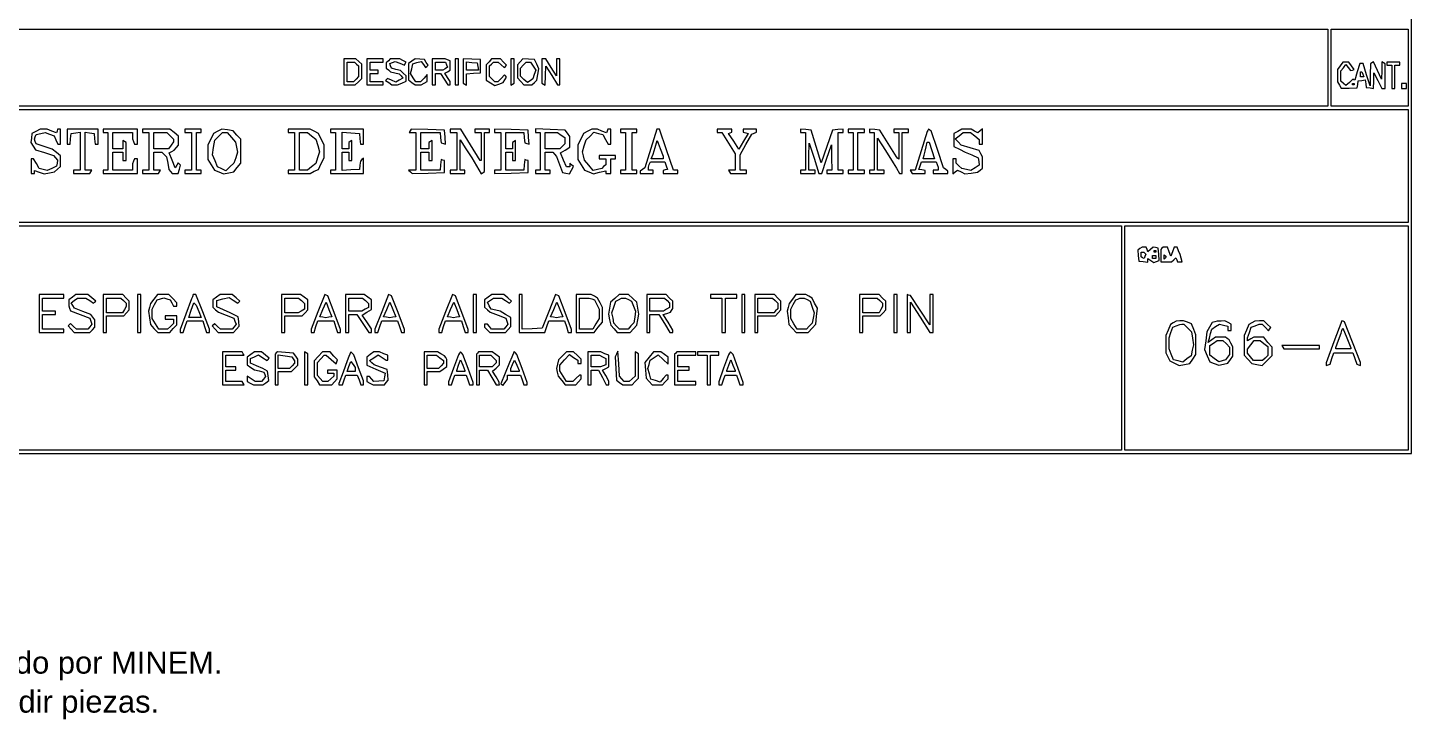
# Paper-space layout 'AN-11-DGE-066-A' of a CAD drawing. Header units: metres, sheet in millimetres. Extents: x 12 to 192, y 4 to 291.
# Drawn here: x 85.8 to 192.3, y 4.5 to 57.7 of the extents above; entities that cross this region are included whole.
import ezdxf

# ---------------------------------------------------------------- set-up
doc = ezdxf.new("R2010")
doc.units = ezdxf.units.M
doc.layers.add('DGE_CONTORNOS', color=7, linetype='Continuous', lineweight=0)
doc.layers.add('DGE_DATOS', color=7, linetype='Continuous', lineweight=0)
doc.styles.add('DGE_ARIAL', font='arial.ttf')

# ---------------------------------------------------------------- blocks, each defined once
blk = doc.blocks.new('LP_REF_DGE_MT_066_A')
at = {"layer": 'DGE_CONTORNOS'}
for points in [[(28.91, 147.08), (28.91, 24.92), (110.59, 24.92), (192.27, 24.92), (192.27, 147.08), (192.27, 269.25), (110.59, 269.25), (28.91, 269.25)], [(185.84, 54.58), (185.84, 51.62), (123.37, 51.62), (60.91, 51.62), (60.91, 54.58), (60.91, 57.54), (123.37, 57.54), (185.84, 57.54)], [(192.02, 54.58), (192.02, 51.62), (189.06, 51.62), (186.1, 51.62), (186.1, 54.58), (186.1, 57.54), (189.06, 57.54), (192.02, 57.54)], [(110.15, 54.26), (110.15, 53.26), (110.59, 53.26), (111.03, 53.26), (111.28, 53.51), (111.54, 53.76), (111.54, 54.31), (111.54, 54.85), (111.31, 55.06), (111.07, 55.27), (110.61, 55.27), (110.15, 55.27)], [(111.13, 54.87), (111.28, 54.72), (111.28, 54.31), (111.28, 53.9), (111.09, 53.71), (110.89, 53.51), (110.65, 53.51), (110.4, 53.51), (110.4, 54.26), (110.4, 55.02), (110.69, 55.02), (110.98, 55.02)], [(111.91, 54.26), (111.91, 53.26), (112.54, 53.26), (113.17, 53.26), (113.17, 53.38), (113.17, 53.51), (112.67, 53.51), (112.17, 53.51), (112.17, 53.82), (112.17, 54.14), (112.48, 54.14), (112.8, 54.14), (112.8, 54.26), (112.8, 54.39), (112.48, 54.39), (112.17, 54.39), (112.17, 54.7), (112.17, 55.02), (112.67, 55.02), (113.17, 55.02), (113.17, 55.15), (113.17, 55.27), (112.54, 55.27), (111.91, 55.27)], [(113.58, 55.12), (113.42, 54.97), (113.42, 54.76), (113.42, 54.55), (113.58, 54.42), (113.74, 54.28), (114.08, 54.2), (114.42, 54.11), (114.56, 53.95), (114.7, 53.78), (114.42, 53.63), (114.15, 53.48), (113.83, 53.63), (113.52, 53.77), (113.44, 53.69), (113.36, 53.61), (113.61, 53.44), (113.85, 53.26), (114.07, 53.26), (114.29, 53.26), (114.62, 53.4), (114.94, 53.55), (114.94, 53.76), (114.94, 53.97), (114.72, 54.17), (114.5, 54.37), (114.16, 54.45), (113.82, 54.54), (113.75, 54.72), (113.68, 54.9), (113.89, 54.98), (114.09, 55.06), (114.45, 54.93), (114.81, 54.79), (114.88, 54.9), (114.94, 55.01), (114.7, 55.14), (114.45, 55.27), (114.09, 55.27), (113.73, 55.27)], [(115.38, 55.1), (115.13, 54.91), (115.13, 54.28), (115.13, 53.65), (115.38, 53.45), (115.63, 53.26), (115.86, 53.26), (116.09, 53.26), (116.33, 53.39), (116.57, 53.52), (116.57, 53.79), (116.57, 54.06), (116.32, 53.78), (116.06, 53.51), (115.88, 53.51), (115.7, 53.51), (115.49, 53.82), (115.29, 54.13), (115.38, 54.51), (115.46, 54.89), (115.78, 54.98), (116.11, 55.06), (116.28, 54.83), (116.44, 54.6), (116.54, 54.69), (116.63, 54.78), (116.49, 54.99), (116.36, 55.21), (115.99, 55.25), (115.63, 55.28)], [(116.95, 54.26), (116.95, 53.26), (117.08, 53.26), (117.2, 53.26), (117.2, 53.7), (117.2, 54.14), (117.39, 54.14), (117.58, 54.14), (117.86, 53.7), (118.15, 53.26), (118.24, 53.26), (118.34, 53.26), (118.34, 53.39), (118.34, 53.52), (118.12, 53.84), (117.91, 54.17), (118.12, 54.28), (118.34, 54.4), (118.34, 54.76), (118.34, 55.12), (118.14, 55.2), (117.94, 55.27), (117.44, 55.27), (116.95, 55.27)], [(118.04, 54.82), (118.12, 54.62), (117.95, 54.51), (117.77, 54.39), (117.49, 54.39), (117.2, 54.39), (117.2, 54.7), (117.2, 55.02), (117.59, 55.02), (117.97, 55.02)], [(118.71, 54.26), (118.71, 53.26), (118.84, 53.26), (118.97, 53.26), (118.97, 54.26), (118.97, 55.27), (118.84, 55.27), (118.71, 55.27)], [(119.34, 54.34), (119.34, 53.4), (119.47, 53.32), (119.6, 53.24), (119.6, 53.68), (119.6, 54.12), (120.13, 54.16), (120.67, 54.2), (120.67, 54.7), (120.67, 55.21), (120.01, 55.25), (119.34, 55.28)], [(120.46, 54.67), (120.5, 54.39), (120.05, 54.39), (119.6, 54.39), (119.6, 54.71), (119.6, 55.04), (120.01, 55), (120.41, 54.96)], [(121.32, 55.04), (121.11, 54.81), (121.11, 54.23), (121.11, 53.64), (121.43, 53.43), (121.76, 53.21), (122.08, 53.33), (122.4, 53.45), (122.54, 53.66), (122.67, 53.87), (122.59, 53.95), (122.51, 54.03), (122.25, 53.77), (121.99, 53.51), (121.87, 53.51), (121.76, 53.51), (121.56, 53.71), (121.36, 53.9), (121.36, 54.31), (121.36, 54.72), (121.51, 54.87), (121.66, 55.02), (121.85, 55.02), (122.03, 55.02), (122.26, 54.81), (122.49, 54.6), (122.58, 54.68), (122.66, 54.77), (122.43, 55.02), (122.2, 55.27), (121.86, 55.27), (121.52, 55.27)], [(123, 54.26), (123, 53.24), (123.12, 53.32), (123.25, 53.4), (123.25, 54.33), (123.25, 55.27), (123.12, 55.27), (123, 55.27)], [(123.71, 55.05), (123.5, 54.81), (123.5, 54.31), (123.5, 53.81), (123.76, 53.53), (124.01, 53.26), (124.32, 53.26), (124.62, 53.26), (124.81, 53.45), (125, 53.64), (125.08, 54.07), (125.16, 54.49), (124.99, 54.85), (124.82, 55.21), (124.37, 55.25), (123.93, 55.28)], [(124.71, 54.71), (124.91, 54.4), (124.8, 54.06), (124.68, 53.72), (124.48, 53.59), (124.27, 53.46), (124.01, 53.69), (123.75, 53.93), (123.75, 54.24), (123.75, 54.56), (123.96, 54.79), (124.17, 55.02), (124.34, 55.02), (124.5, 55.02)], [(125.39, 54.33), (125.39, 53.4), (125.51, 53.32), (125.63, 53.25), (125.67, 53.98), (125.7, 54.7), (126.15, 53.98), (126.59, 53.26), (126.68, 53.26), (126.78, 53.26), (126.78, 54.26), (126.78, 55.27), (126.65, 55.27), (126.52, 55.27), (126.52, 54.61), (126.52, 53.95), (126.11, 54.61), (125.7, 55.26), (125.55, 55.27), (125.39, 55.27)], [(186.8, 54.74), (186.6, 54.46), (186.6, 53.98), (186.6, 53.49), (186.73, 53.25), (186.86, 53.01), (187.48, 53.02), (188.1, 53.04), (188.14, 53.3), (188.17, 53.57), (188.45, 53.61), (188.72, 53.65), (188.76, 53.36), (188.8, 53.07), (189.09, 53.03), (189.37, 52.99), (189.38, 53.59), (189.38, 54.2), (189.69, 53.6), (190.01, 53), (190.13, 53), (190.25, 53), (190.25, 53.94), (190.25, 54.88), (190.13, 54.96), (190, 55.03), (189.99, 54.37), (189.98, 53.7), (189.67, 54.37), (189.37, 55.03), (189.24, 54.96), (189.12, 54.88), (189.11, 54.04), (189.11, 53.19), (188.83, 54.05), (188.55, 54.91), (188.43, 54.91), (188.3, 54.91), (188.11, 54.26), (187.92, 53.62), (187.84, 53.66), (187.76, 53.7), (187.5, 53.46), (187.23, 53.22), (187.04, 53.38), (186.85, 53.54), (186.85, 53.94), (186.85, 54.34), (187.04, 54.59), (187.23, 54.83), (187.41, 54.6), (187.59, 54.36), (187.73, 54.41), (187.86, 54.45), (187.67, 54.74), (187.47, 55.02), (187.23, 55.02), (186.99, 55.02)], [(190.38, 54.89), (190.38, 54.77), (190.57, 54.77), (190.76, 54.77), (190.76, 53.89), (190.76, 53), (190.88, 53), (191.01, 53), (191.01, 53.89), (191.01, 54.77), (191.2, 54.77), (191.39, 54.77), (191.39, 54.89), (191.39, 55.02), (190.88, 55.02), (190.38, 55.02)], [(187.86, 53.32), (187.86, 53.26), (187.8, 53.26), (187.73, 53.26), (187.73, 53.32), (187.73, 53.38), (187.8, 53.38), (187.86, 53.38)], [(188.53, 54.08), (188.61, 53.89), (188.48, 53.89), (188.36, 53.89), (188.36, 54.08), (188.36, 54.26), (188.41, 54.26), (188.46, 54.26)], [(191.51, 53.19), (191.51, 53), (191.7, 53), (191.89, 53), (191.89, 53.19), (191.89, 53.38), (191.7, 53.38), (191.51, 53.38)], [(192.02, 47.02), (192.02, 42.68), (117.2, 42.68), (42.39, 42.68), (42.39, 47.02), (42.39, 51.37), (117.2, 51.37), (192.02, 51.37)], [(86.47, 49.69), (86.16, 49.54), (86.12, 49.18), (86.08, 48.83), (86.26, 48.55), (86.44, 48.27), (87.14, 48.06), (87.83, 47.84), (87.98, 47.66), (88.13, 47.48), (88.09, 47.25), (88.04, 47.02), (87.69, 46.85), (87.34, 46.68), (87.02, 46.76), (86.71, 46.84), (86.5, 47.22), (86.28, 47.59), (86.19, 47.59), (86.09, 47.59), (86.09, 47.02), (86.09, 46.46), (86.22, 46.46), (86.35, 46.46), (86.35, 46.58), (86.35, 46.69), (86.73, 46.56), (87.11, 46.43), (87.51, 46.51), (87.9, 46.58), (88.13, 46.79), (88.36, 47), (88.36, 47.41), (88.36, 47.82), (88.04, 48.08), (87.72, 48.33), (87.11, 48.53), (86.49, 48.74), (86.42, 48.92), (86.35, 49.1), (86.42, 49.28), (86.49, 49.46), (86.84, 49.54), (87.18, 49.61), (87.52, 49.49), (87.86, 49.36), (88.01, 49.04), (88.15, 48.72), (88.26, 48.72), (88.36, 48.72), (88.36, 49.29), (88.36, 49.86), (88.25, 49.86), (88.13, 49.86), (88.09, 49.72), (88.04, 49.59), (87.69, 49.72), (87.34, 49.86), (87.06, 49.85), (86.79, 49.85)], [(88.87, 49.29), (88.87, 48.72), (88.98, 48.72), (89.1, 48.72), (89.14, 49.13), (89.18, 49.54), (89.53, 49.58), (89.87, 49.62), (89.87, 48.16), (89.87, 46.71), (89.62, 46.71), (89.37, 46.71), (89.37, 46.58), (89.37, 46.46), (89.99, 46.46), (90.61, 46.46), (90.69, 46.58), (90.77, 46.71), (90.51, 46.71), (90.25, 46.71), (90.25, 48.16), (90.25, 49.62), (90.6, 49.58), (90.94, 49.54), (90.98, 49.13), (91.02, 48.72), (91.14, 48.72), (91.26, 48.72), (91.26, 49.29), (91.26, 49.86), (90.06, 49.86), (88.87, 49.86)], [(91.64, 49.73), (91.64, 49.6), (91.83, 49.6), (92.01, 49.6), (92.01, 48.16), (92.01, 46.71), (91.83, 46.71), (91.64, 46.71), (91.64, 46.58), (91.64, 46.46), (92.96, 46.46), (94.28, 46.46), (94.28, 47.02), (94.28, 47.59), (94.17, 47.59), (94.06, 47.59), (93.98, 47.39), (93.9, 47.19), (93.9, 46.95), (93.9, 46.71), (93.15, 46.71), (92.39, 46.71), (92.39, 47.4), (92.39, 48.09), (92.77, 48.09), (93.15, 48.09), (93.15, 47.78), (93.15, 47.46), (93.27, 47.46), (93.4, 47.46), (93.4, 48.15), (93.4, 48.83), (93.27, 48.91), (93.15, 48.99), (93.15, 48.67), (93.15, 48.34), (92.77, 48.34), (92.39, 48.34), (92.39, 48.97), (92.39, 49.6), (93.15, 49.6), (93.9, 49.6), (93.9, 49.36), (93.9, 49.12), (93.98, 48.92), (94.06, 48.72), (94.17, 48.72), (94.28, 48.72), (94.28, 49.29), (94.28, 49.86), (92.96, 49.86), (91.64, 49.86)], [(94.66, 49.73), (94.66, 49.6), (94.91, 49.6), (95.16, 49.6), (95.16, 48.16), (95.16, 46.71), (94.91, 46.71), (94.66, 46.71), (94.66, 46.58), (94.66, 46.46), (95.28, 46.46), (95.9, 46.46), (95.98, 46.58), (96.06, 46.71), (95.8, 46.71), (95.54, 46.71), (95.54, 47.4), (95.54, 48.09), (95.85, 48.09), (96.15, 48.09), (96.33, 47.91), (96.52, 47.73), (96.61, 47.25), (96.7, 46.77), (96.83, 46.61), (96.96, 46.46), (97.19, 46.46), (97.42, 46.46), (97.51, 46.78), (97.59, 47.1), (97.5, 47.18), (97.42, 47.27), (97.3, 47.09), (97.19, 46.9), (96.95, 47.47), (96.71, 48.03), (96.91, 48.14), (97.11, 48.25), (97.27, 48.45), (97.43, 48.64), (97.43, 48.99), (97.43, 49.33), (97.1, 49.6), (96.77, 49.86), (95.71, 49.86), (94.66, 49.86)], [(96.8, 49.35), (97.05, 49.1), (97.05, 49), (97.05, 48.9), (96.86, 48.62), (96.66, 48.34), (96.1, 48.34), (95.54, 48.34), (95.54, 48.97), (95.54, 49.6), (96.04, 49.6), (96.55, 49.6)], [(97.93, 49.73), (97.93, 49.6), (98.19, 49.6), (98.44, 49.6), (98.44, 48.16), (98.44, 46.71), (98.19, 46.71), (97.93, 46.71), (97.93, 46.58), (97.93, 46.46), (98.56, 46.46), (99.19, 46.46), (99.19, 46.58), (99.19, 46.71), (99, 46.71), (98.82, 46.71), (98.82, 48.16), (98.82, 49.6), (99, 49.6), (99.19, 49.6), (99.19, 49.73), (99.19, 49.86), (98.56, 49.86), (97.93, 49.86)], [(100.45, 49.7), (100.14, 49.54), (99.92, 49.1), (99.7, 48.66), (99.7, 48.09), (99.7, 47.53), (99.95, 47.11), (100.2, 46.7), (100.55, 46.57), (100.89, 46.44), (101.3, 46.51), (101.7, 46.59), (101.96, 46.92), (102.22, 47.25), (102.22, 48.17), (102.22, 49.09), (101.93, 49.41), (101.65, 49.74), (101.21, 49.8), (100.77, 49.86)], [(101.5, 49.23), (101.82, 48.85), (101.9, 48.47), (101.98, 48.09), (101.84, 47.67), (101.7, 47.25), (101.39, 46.96), (101.08, 46.67), (100.76, 46.81), (100.44, 46.96), (100.25, 47.42), (100.05, 47.89), (100.14, 48.45), (100.22, 49.01), (100.52, 49.31), (100.82, 49.6), (101, 49.6), (101.19, 49.6)], [(105.87, 49.73), (105.87, 49.6), (106.12, 49.6), (106.37, 49.6), (106.37, 48.16), (106.37, 46.71), (106.12, 46.71), (105.87, 46.71), (105.87, 46.58), (105.87, 46.46), (106.72, 46.46), (107.57, 46.46), (107.88, 46.62), (108.2, 46.77), (108.42, 47.21), (108.64, 47.65), (108.64, 48.16), (108.64, 48.66), (108.42, 49.1), (108.2, 49.54), (107.88, 49.7), (107.57, 49.85), (106.72, 49.85), (105.87, 49.86)], [(107.67, 49.35), (108, 49.09), (108.15, 48.61), (108.29, 48.13), (108.14, 47.67), (107.99, 47.22), (107.67, 46.96), (107.35, 46.71), (107.05, 46.71), (106.75, 46.71), (106.75, 48.16), (106.75, 49.6), (107.05, 49.6), (107.35, 49.6)], [(109.14, 49.73), (109.14, 49.6), (109.33, 49.6), (109.52, 49.6), (109.52, 48.16), (109.52, 46.71), (109.33, 46.71), (109.14, 46.71), (109.14, 46.58), (109.14, 46.46), (110.4, 46.46), (111.66, 46.46), (111.66, 47.05), (111.66, 47.64), (111.55, 47.52), (111.43, 47.4), (111.39, 47.09), (111.35, 46.77), (110.69, 46.73), (110.02, 46.69), (110.02, 47.39), (110.02, 48.09), (110.28, 48.09), (110.53, 48.09), (110.53, 47.78), (110.53, 47.46), (110.65, 47.46), (110.78, 47.46), (110.78, 48.23), (110.78, 48.99), (110.65, 48.91), (110.53, 48.83), (110.53, 48.59), (110.53, 48.34), (110.28, 48.34), (110.02, 48.34), (110.02, 48.98), (110.02, 49.62), (110.69, 49.58), (111.35, 49.54), (111.39, 49.13), (111.43, 48.72), (111.54, 48.72), (111.66, 48.72), (111.66, 49.29), (111.66, 49.86), (110.4, 49.86), (109.14, 49.86)], [(115.25, 49.73), (115.17, 49.6), (115.43, 49.6), (115.69, 49.6), (115.69, 48.16), (115.69, 46.71), (115.41, 46.71), (115.14, 46.71), (115.27, 46.58), (115.4, 46.45), (116.65, 46.48), (117.9, 46.52), (117.9, 46.99), (117.9, 47.46), (117.77, 47.49), (117.64, 47.53), (117.6, 47.12), (117.57, 46.71), (116.82, 46.71), (116.07, 46.71), (116.07, 47.4), (116.07, 48.09), (116.38, 48.09), (116.7, 48.09), (116.7, 47.78), (116.7, 47.46), (116.83, 47.46), (116.95, 47.46), (116.95, 48.23), (116.95, 48.99), (116.83, 48.91), (116.7, 48.83), (116.7, 48.59), (116.7, 48.34), (116.38, 48.34), (116.07, 48.34), (116.07, 48.97), (116.07, 49.6), (116.82, 49.6), (117.57, 49.6), (117.6, 49.2), (117.64, 48.8), (117.81, 48.75), (117.97, 48.7), (117.94, 49.24), (117.9, 49.79), (116.62, 49.83), (115.33, 49.86)], [(118.34, 49.73), (118.34, 49.6), (118.59, 49.6), (118.84, 49.6), (118.84, 48.16), (118.84, 46.71), (118.59, 46.71), (118.34, 46.71), (118.34, 46.58), (118.34, 46.46), (118.9, 46.46), (119.47, 46.46), (119.47, 46.58), (119.47, 46.71), (119.28, 46.71), (119.09, 46.71), (119.1, 47.87), (119.1, 49.04), (119.54, 48.34), (119.99, 47.65), (120.36, 47.05), (120.73, 46.44), (120.86, 46.52), (120.98, 46.6), (120.98, 48.1), (120.98, 49.6), (121.17, 49.6), (121.36, 49.6), (121.36, 49.73), (121.36, 49.86), (120.79, 49.86), (120.23, 49.86), (120.23, 49.73), (120.23, 49.6), (120.48, 49.6), (120.73, 49.6), (120.73, 48.53), (120.73, 47.46), (120.69, 47.46), (120.64, 47.46), (119.9, 48.66), (119.16, 49.86), (118.75, 49.86), (118.34, 49.86)], [(121.74, 49.73), (121.74, 49.6), (121.99, 49.6), (122.24, 49.6), (122.24, 48.16), (122.24, 46.71), (121.99, 46.71), (121.74, 46.71), (121.74, 46.58), (121.74, 46.45), (123.03, 46.48), (124.32, 46.52), (124.32, 46.99), (124.32, 47.46), (124.19, 47.49), (124.07, 47.53), (124.03, 47.12), (123.99, 46.71), (123.3, 46.71), (122.62, 46.71), (122.62, 47.4), (122.62, 48.09), (122.87, 48.09), (123.12, 48.09), (123.12, 47.78), (123.12, 47.46), (123.25, 47.46), (123.37, 47.46), (123.37, 48.23), (123.37, 48.99), (123.25, 48.91), (123.12, 48.83), (123.12, 48.59), (123.12, 48.34), (122.87, 48.34), (122.62, 48.34), (122.62, 48.97), (122.62, 49.6), (123.3, 49.6), (123.99, 49.6), (124.03, 49.2), (124.07, 48.8), (124.23, 48.75), (124.4, 48.7), (124.36, 49.24), (124.32, 49.79), (123.03, 49.83), (121.74, 49.86)], [(124.89, 49.74), (124.89, 49.6), (125.07, 49.6), (125.26, 49.6), (125.26, 48.16), (125.26, 46.71), (125.07, 46.71), (124.89, 46.71), (124.89, 46.58), (124.89, 46.46), (125.45, 46.46), (126.02, 46.46), (126.02, 46.58), (126.02, 46.71), (125.83, 46.71), (125.64, 46.71), (125.64, 47.4), (125.64, 48.09), (125.94, 48.09), (126.24, 48.09), (126.37, 47.93), (126.51, 47.77), (126.74, 47.15), (126.97, 46.52), (127.24, 46.48), (127.51, 46.44), (127.66, 46.71), (127.81, 46.99), (127.67, 47.12), (127.53, 47.26), (127.53, 47.11), (127.53, 46.96), (127.41, 46.96), (127.29, 46.96), (127.05, 47.49), (126.82, 48.03), (127.18, 48.25), (127.53, 48.47), (127.53, 48.89), (127.53, 49.3), (127.35, 49.55), (127.17, 49.79), (126.03, 49.84), (124.89, 49.88)], [(126.87, 49.41), (127.15, 49.21), (127.15, 48.98), (127.15, 48.74), (126.96, 48.54), (126.76, 48.34), (126.2, 48.34), (125.64, 48.34), (125.64, 48.97), (125.64, 49.6), (126.12, 49.6), (126.59, 49.6)], [(128.92, 49.7), (128.6, 49.54), (128.38, 49.1), (128.16, 48.66), (128.16, 48.09), (128.16, 47.53), (128.41, 47.11), (128.66, 46.7), (129.01, 46.57), (129.36, 46.43), (129.83, 46.55), (130.3, 46.67), (130.3, 46.56), (130.3, 46.46), (130.49, 46.46), (130.68, 46.46), (130.68, 47.02), (130.68, 47.59), (130.87, 47.59), (131.06, 47.59), (131.06, 47.72), (131.06, 47.84), (130.43, 47.84), (129.8, 47.84), (129.8, 47.72), (129.8, 47.59), (130.05, 47.59), (130.3, 47.59), (130.3, 47.35), (130.3, 47.12), (130.14, 46.98), (129.99, 46.85), (129.66, 46.77), (129.33, 46.69), (129, 47.09), (128.66, 47.48), (128.58, 47.8), (128.51, 48.12), (128.65, 48.58), (128.79, 49.05), (129.09, 49.33), (129.39, 49.62), (129.73, 49.53), (130.08, 49.44), (130.29, 49.08), (130.49, 48.72), (130.59, 48.72), (130.68, 48.72), (130.68, 49.29), (130.68, 49.86), (130.56, 49.86), (130.45, 49.86), (130.4, 49.72), (130.36, 49.59), (130.01, 49.72), (129.66, 49.86), (129.44, 49.85), (129.23, 49.85)], [(131.44, 49.73), (131.44, 49.6), (131.62, 49.6), (131.81, 49.6), (131.81, 48.16), (131.81, 46.71), (131.62, 46.71), (131.44, 46.71), (131.44, 46.58), (131.44, 46.46), (132.06, 46.46), (132.69, 46.46), (132.69, 46.58), (132.69, 46.71), (132.51, 46.71), (132.32, 46.71), (132.32, 48.16), (132.32, 49.6), (132.51, 49.6), (132.69, 49.6), (132.69, 49.73), (132.69, 49.86), (132.06, 49.86), (131.44, 49.86)], [(133.77, 48.38), (133.31, 46.9), (133.13, 46.76), (132.95, 46.62), (132.95, 46.54), (132.95, 46.46), (133.45, 46.46), (133.95, 46.46), (133.95, 46.58), (133.95, 46.71), (133.77, 46.71), (133.58, 46.71), (133.58, 46.82), (133.58, 46.94), (133.65, 47.14), (133.73, 47.34), (134.29, 47.34), (134.84, 47.34), (134.95, 47.05), (135.06, 46.77), (134.88, 46.73), (134.71, 46.69), (134.71, 46.57), (134.71, 46.46), (135.28, 46.46), (135.84, 46.46), (135.84, 46.58), (135.84, 46.71), (135.67, 46.71), (135.5, 46.71), (134.97, 48.28), (134.43, 49.86), (134.33, 49.86), (134.23, 49.86)], [(134.71, 47.68), (134.71, 47.59), (134.26, 47.59), (133.8, 47.59), (133.87, 47.76), (133.94, 47.94), (134.09, 48.46), (134.25, 48.99), (134.48, 48.38), (134.71, 47.78)], [(138.87, 49.73), (138.87, 49.6), (139.04, 49.6), (139.22, 49.6), (139.74, 48.79), (140.25, 47.97), (140.25, 47.34), (140.25, 46.71), (139.99, 46.71), (139.73, 46.71), (139.81, 46.58), (139.89, 46.46), (140.51, 46.46), (141.13, 46.46), (141.13, 46.58), (141.13, 46.71), (140.88, 46.71), (140.63, 46.71), (140.63, 47.29), (140.63, 47.88), (141.08, 48.69), (141.53, 49.49), (141.71, 49.56), (141.89, 49.63), (141.89, 49.74), (141.89, 49.86), (141.38, 49.86), (140.88, 49.86), (140.88, 49.74), (140.88, 49.62), (141.07, 49.58), (141.25, 49.54), (140.9, 48.94), (140.54, 48.33), (140.15, 48.94), (139.75, 49.54), (139.88, 49.58), (140, 49.63), (140, 49.74), (140, 49.86), (139.43, 49.86), (138.87, 49.86)], [(145.29, 49.74), (145.29, 49.6), (145.48, 49.6), (145.67, 49.6), (145.67, 48.16), (145.67, 46.71), (145.48, 46.71), (145.29, 46.71), (145.29, 46.58), (145.29, 46.46), (145.86, 46.46), (146.42, 46.46), (146.42, 46.58), (146.42, 46.71), (146.17, 46.71), (145.92, 46.71), (145.93, 47.75), (145.95, 48.79), (146.32, 47.62), (146.69, 46.46), (146.8, 46.46), (146.91, 46.46), (147.28, 47.56), (147.66, 48.66), (147.67, 47.68), (147.68, 46.71), (147.49, 46.71), (147.3, 46.71), (147.3, 46.58), (147.3, 46.46), (147.93, 46.46), (148.56, 46.46), (148.56, 46.58), (148.56, 46.71), (148.37, 46.71), (148.19, 46.71), (148.19, 48.16), (148.19, 49.6), (148.37, 49.6), (148.56, 49.6), (148.56, 49.74), (148.56, 49.87), (148.15, 49.83), (147.75, 49.79), (147.31, 48.53), (146.88, 47.28), (146.49, 48.53), (146.1, 49.79), (145.69, 49.83), (145.29, 49.87)], [(148.94, 49.73), (148.94, 49.6), (149.13, 49.6), (149.32, 49.6), (149.32, 48.16), (149.32, 46.71), (149.13, 46.71), (148.94, 46.71), (148.94, 46.58), (148.94, 46.46), (149.57, 46.46), (150.2, 46.46), (150.2, 46.58), (150.2, 46.71), (149.95, 46.71), (149.7, 46.71), (149.7, 48.16), (149.7, 49.6), (149.95, 49.6), (150.2, 49.6), (150.2, 49.73), (150.2, 49.86), (149.57, 49.86), (148.94, 49.86)], [(150.58, 49.74), (150.58, 49.6), (150.77, 49.6), (150.96, 49.6), (150.96, 48.16), (150.96, 46.71), (150.77, 46.71), (150.58, 46.71), (150.58, 46.58), (150.58, 46.46), (151.15, 46.46), (151.71, 46.46), (151.71, 46.58), (151.71, 46.71), (151.46, 46.71), (151.21, 46.71), (151.21, 47.94), (151.21, 49.16), (151.82, 48.22), (152.42, 47.27), (152.66, 46.86), (152.9, 46.46), (153, 46.46), (153.1, 46.46), (153.1, 48.03), (153.1, 49.6), (153.35, 49.6), (153.6, 49.6), (153.6, 49.73), (153.6, 49.86), (153.03, 49.86), (152.47, 49.86), (152.47, 49.73), (152.47, 49.6), (152.66, 49.6), (152.85, 49.6), (152.85, 48.58), (152.85, 47.55), (152.75, 47.64), (152.66, 47.74), (152.02, 48.76), (151.39, 49.79), (150.99, 49.83), (150.58, 49.87)], [(155.07, 49.76), (155.02, 49.67), (154.56, 48.19), (154.1, 46.71), (153.9, 46.71), (153.71, 46.71), (153.79, 46.58), (153.87, 46.46), (154.36, 46.46), (154.86, 46.46), (154.86, 46.57), (154.86, 46.69), (154.62, 46.73), (154.39, 46.77), (154.49, 47.05), (154.6, 47.34), (155.16, 47.34), (155.72, 47.34), (155.79, 47.14), (155.87, 46.94), (155.87, 46.82), (155.87, 46.71), (155.68, 46.71), (155.49, 46.71), (155.49, 46.58), (155.49, 46.46), (156.06, 46.46), (156.62, 46.46), (156.62, 46.54), (156.62, 46.62), (156.45, 46.76), (156.28, 46.9), (155.81, 48.31), (155.34, 49.73), (155.24, 49.79), (155.13, 49.86)], [(157.38, 49.69), (157.07, 49.53), (157.07, 49.03), (157.07, 48.53), (157.51, 48.32), (157.95, 48.1), (158.45, 47.88), (158.95, 47.65), (158.99, 47.38), (159.03, 47.1), (158.71, 46.89), (158.39, 46.68), (158.04, 46.77), (157.69, 46.85), (157.47, 47.05), (157.25, 47.25), (157.25, 47.42), (157.25, 47.59), (157.13, 47.59), (157, 47.59), (157, 47.01), (157, 46.42), (157.18, 46.57), (157.36, 46.72), (157.64, 46.58), (157.92, 46.43), (158.41, 46.49), (158.9, 46.56), (159.09, 46.71), (159.27, 46.86), (159.27, 47.3), (159.27, 47.73), (159.14, 47.97), (159.02, 48.21), (158.32, 48.43), (157.63, 48.64), (157.41, 48.88), (157.19, 49.12), (157.49, 49.36), (157.79, 49.6), (158.07, 49.6), (158.35, 49.6), (158.69, 49.34), (159.02, 49.08), (159.02, 48.9), (159.02, 48.72), (159.14, 48.72), (159.27, 48.72), (159.27, 49.3), (159.27, 49.89), (159.09, 49.74), (158.91, 49.59), (158.66, 49.72), (158.4, 49.86), (158.05, 49.85), (157.69, 49.85)], [(155.39, 48.22), (155.59, 47.59), (155.15, 47.59), (154.71, 47.59), (154.79, 47.87), (154.87, 48.16), (154.94, 48.5), (155.02, 48.85), (155.1, 48.85), (155.19, 48.85)], [(169.97, 33.8), (169.97, 25.17), (119.41, 25.17), (68.84, 25.17), (68.84, 33.8), (68.84, 42.43), (119.41, 42.43), (169.97, 42.43)], [(192.02, 33.8), (192.02, 25.17), (181.12, 25.17), (170.23, 25.17), (170.23, 33.8), (170.23, 42.43), (181.12, 42.43), (192.02, 42.43)], [(171.38, 40.68), (171.22, 40.57), (171.26, 40.15), (171.3, 39.72), (171.64, 39.68), (171.99, 39.64), (171.99, 39.77), (171.99, 39.91), (172.23, 39.76), (172.46, 39.61), (172.67, 39.69), (172.88, 39.77), (172.84, 40.25), (172.8, 40.72), (172.6, 40.76), (172.4, 40.8), (172.21, 40.61), (172.01, 40.42), (171.94, 40.6), (171.87, 40.79), (171.71, 40.79), (171.55, 40.78)], [(172.62, 40.47), (172.62, 40.41), (172.56, 40.41), (172.49, 40.41), (172.49, 40.47), (172.49, 40.54), (172.56, 40.54), (172.62, 40.54)], [(173.08, 40.7), (173, 40.62), (173, 40.14), (173, 39.65), (173.41, 39.65), (173.83, 39.65), (174, 39.81), (174.16, 39.97), (174.22, 39.81), (174.28, 39.65), (174.46, 39.65), (174.65, 39.65), (174.56, 39.94), (174.48, 40.22), (174.37, 40.5), (174.26, 40.79), (174.14, 40.79), (174.03, 40.79), (173.9, 40.44), (173.78, 40.1), (173.65, 40.44), (173.51, 40.79), (173.34, 40.79), (173.17, 40.79)], [(171.77, 40.34), (171.85, 40.26), (171.78, 40.08), (171.71, 39.91), (171.6, 39.98), (171.49, 40.05), (171.49, 40.23), (171.49, 40.41), (171.59, 40.41), (171.7, 40.41)], [(172.62, 40.03), (172.62, 39.91), (172.49, 39.91), (172.37, 39.91), (172.37, 40.03), (172.37, 40.16), (172.49, 40.16), (172.62, 40.16)], [(173.33, 39.95), (173.25, 39.86), (173.25, 40.03), (173.25, 40.2), (173.33, 40.12), (173.42, 40.03)], [(86.72, 35.69), (86.72, 34.24), (87.67, 34.24), (88.61, 34.24), (88.61, 34.37), (88.61, 34.49), (87.79, 34.49), (86.98, 34.49), (86.98, 35.06), (86.98, 35.62), (87.48, 35.62), (87.98, 35.62), (87.98, 35.75), (87.98, 35.88), (87.48, 35.88), (86.98, 35.88), (86.98, 36.38), (86.98, 36.88), (87.79, 36.88), (88.61, 36.88), (88.61, 37.01), (88.61, 37.14), (87.67, 37.14), (86.72, 37.14)], [(89.27, 36.94), (88.99, 36.74), (88.99, 36.51), (88.99, 36.27), (89.06, 36.09), (89.13, 35.9), (89.88, 35.62), (90.62, 35.34), (90.7, 35.1), (90.78, 34.86), (90.62, 34.67), (90.47, 34.49), (90.02, 34.49), (89.58, 34.49), (89.35, 34.7), (89.12, 34.91), (89.03, 34.83), (88.95, 34.74), (89.18, 34.49), (89.41, 34.24), (90.01, 34.24), (90.61, 34.24), (90.81, 34.44), (91.01, 34.63), (91.01, 34.92), (91.01, 35.2), (90.85, 35.4), (90.69, 35.61), (90.07, 35.85), (89.44, 36.1), (89.31, 36.31), (89.18, 36.52), (89.42, 36.7), (89.67, 36.88), (89.99, 36.88), (90.32, 36.88), (90.61, 36.68), (90.9, 36.48), (90.98, 36.57), (91.07, 36.65), (90.77, 36.89), (90.47, 37.14), (90.01, 37.14), (89.55, 37.14)], [(91.64, 35.69), (91.64, 34.24), (91.76, 34.24), (91.89, 34.24), (91.89, 34.87), (91.89, 35.5), (92.56, 35.5), (93.23, 35.5), (93.44, 35.73), (93.65, 35.96), (93.65, 36.3), (93.65, 36.63), (93.4, 36.88), (93.15, 37.14), (92.39, 37.14), (91.64, 37.14)], [(93.2, 36.69), (93.4, 36.49), (93.4, 36.36), (93.4, 36.24), (93.27, 35.99), (93.14, 35.75), (92.51, 35.75), (91.89, 35.75), (91.89, 36.32), (91.89, 36.88), (92.45, 36.88), (93, 36.88)], [(94.28, 35.69), (94.28, 34.24), (94.41, 34.24), (94.53, 34.24), (94.53, 35.69), (94.53, 37.14), (94.41, 37.14), (94.28, 37.14)], [(95.55, 36.8), (95.28, 36.47), (95.21, 36.16), (95.13, 35.86), (95.2, 35.35), (95.27, 34.84), (95.55, 34.54), (95.84, 34.24), (96.3, 34.24), (96.76, 34.24), (97.03, 34.53), (97.3, 34.82), (97.3, 35.16), (97.3, 35.5), (96.86, 35.5), (96.42, 35.5), (96.42, 35.37), (96.42, 35.25), (96.74, 35.25), (97.05, 35.25), (97.05, 35.08), (97.05, 34.91), (96.82, 34.7), (96.59, 34.49), (96.25, 34.49), (95.91, 34.49), (95.67, 34.9), (95.42, 35.31), (95.41, 35.66), (95.41, 36.01), (95.6, 36.38), (95.79, 36.74), (96.04, 36.82), (96.3, 36.9), (96.55, 36.82), (96.8, 36.74), (96.93, 36.5), (97.06, 36.25), (97.18, 36.25), (97.3, 36.25), (97.3, 36.39), (97.3, 36.52), (96.99, 36.83), (96.69, 37.14), (96.25, 37.14), (95.81, 37.14)], [(98.5, 36.98), (98.44, 36.82), (98, 35.65), (97.56, 34.47), (97.56, 34.35), (97.56, 34.24), (97.67, 34.24), (97.79, 34.24), (97.95, 34.68), (98.11, 35.12), (98.7, 35.12), (99.3, 35.12), (99.44, 34.68), (99.59, 34.24), (99.71, 34.24), (99.82, 34.24), (99.82, 34.36), (99.82, 34.48), (99.3, 35.81), (98.77, 37.14), (98.66, 37.14), (98.56, 37.14)], [(98.99, 35.84), (99.18, 35.37), (98.7, 35.37), (98.22, 35.37), (98.42, 35.94), (98.62, 36.5), (98.71, 36.41), (98.79, 36.32)], [(100.35, 36.94), (100.07, 36.74), (100.07, 36.46), (100.07, 36.17), (100.29, 35.98), (100.52, 35.78), (101.11, 35.56), (101.7, 35.34), (101.78, 35.1), (101.86, 34.86), (101.71, 34.67), (101.56, 34.49), (101.11, 34.49), (100.66, 34.49), (100.43, 34.7), (100.2, 34.91), (100.12, 34.83), (100.03, 34.74), (100.26, 34.49), (100.49, 34.24), (101.08, 34.24), (101.67, 34.24), (101.89, 34.48), (102.11, 34.72), (102.07, 35.07), (102.03, 35.43), (101.71, 35.59), (101.4, 35.75), (100.89, 35.97), (100.39, 36.19), (100.39, 36.44), (100.39, 36.7), (100.85, 36.81), (101.32, 36.92), (101.65, 36.71), (101.99, 36.49), (102.07, 36.57), (102.15, 36.65), (101.86, 36.89), (101.56, 37.14), (101.1, 37.14), (100.63, 37.14)], [(105.36, 35.69), (105.36, 34.24), (105.49, 34.24), (105.62, 34.24), (105.62, 34.87), (105.62, 35.5), (106.29, 35.5), (106.96, 35.5), (107.17, 35.73), (107.38, 35.96), (107.38, 36.35), (107.38, 36.74), (107.1, 36.94), (106.82, 37.14), (106.09, 37.14), (105.36, 37.14)], [(106.9, 36.68), (107.13, 36.47), (107.13, 36.24), (107.13, 36.01), (106.88, 35.88), (106.64, 35.75), (106.13, 35.75), (105.62, 35.75), (105.62, 36.32), (105.62, 36.88), (106.14, 36.88), (106.67, 36.88)], [(108.16, 35.81), (107.63, 34.48), (107.63, 34.36), (107.63, 34.24), (107.75, 34.24), (107.86, 34.24), (108.01, 34.68), (108.15, 35.12), (108.76, 35.12), (109.38, 35.12), (109.52, 34.68), (109.67, 34.24), (109.78, 34.24), (109.9, 34.24), (109.9, 34.35), (109.9, 34.46), (109.41, 35.76), (108.92, 37.06), (108.8, 37.1), (108.68, 37.14)], [(109, 35.4), (108.76, 35.36), (108.53, 35.4), (108.3, 35.44), (108.54, 36), (108.79, 36.57), (109.01, 36), (109.24, 35.44)], [(110.28, 35.69), (110.28, 34.24), (110.4, 34.24), (110.53, 34.24), (110.53, 34.93), (110.53, 35.62), (110.84, 35.62), (111.16, 35.62), (111.62, 34.93), (112.08, 34.24), (112.18, 34.24), (112.29, 34.24), (112.29, 34.37), (112.29, 34.51), (111.93, 35.04), (111.56, 35.57), (111.93, 35.78), (112.29, 35.99), (112.29, 36.37), (112.29, 36.74), (112.01, 36.94), (111.73, 37.14), (111, 37.14), (110.28, 37.14)], [(111.81, 36.68), (112.04, 36.47), (112.04, 36.3), (112.04, 36.14), (111.8, 36.01), (111.55, 35.88), (111.04, 35.88), (110.53, 35.88), (110.53, 36.38), (110.53, 36.88), (111.05, 36.88), (111.58, 36.88)], [(113.07, 35.81), (112.54, 34.48), (112.54, 34.36), (112.54, 34.24), (112.66, 34.24), (112.78, 34.24), (112.92, 34.68), (113.07, 35.12), (113.68, 35.12), (114.29, 35.12), (114.43, 34.68), (114.58, 34.24), (114.69, 34.24), (114.81, 34.24), (114.81, 34.35), (114.81, 34.46), (114.32, 35.76), (113.83, 37.06), (113.71, 37.1), (113.6, 37.14)], [(113.91, 35.4), (113.68, 35.36), (113.44, 35.4), (113.21, 35.44), (113.45, 36), (113.7, 36.57), (113.93, 36), (114.15, 35.44)], [(117.98, 35.81), (117.46, 34.48), (117.46, 34.36), (117.46, 34.24), (117.57, 34.24), (117.69, 34.24), (117.83, 34.68), (117.98, 35.12), (118.59, 35.12), (119.2, 35.12), (119.34, 34.68), (119.49, 34.24), (119.61, 34.24), (119.72, 34.24), (119.72, 34.35), (119.72, 34.46), (119.23, 35.76), (118.74, 37.06), (118.63, 37.1), (118.51, 37.14)], [(118.83, 35.4), (118.59, 35.36), (118.35, 35.4), (118.12, 35.44), (118.37, 36), (118.61, 36.57), (118.84, 36), (119.06, 35.44)], [(120.1, 35.69), (120.1, 34.24), (120.23, 34.24), (120.35, 34.24), (120.35, 35.69), (120.35, 37.14), (120.23, 37.14), (120.1, 37.14)], [(121.26, 36.94), (120.98, 36.74), (120.98, 36.46), (120.98, 36.17), (121.2, 35.98), (121.42, 35.78), (122.02, 35.56), (122.61, 35.34), (122.69, 35.1), (122.77, 34.86), (122.61, 34.67), (122.46, 34.49), (121.99, 34.49), (121.52, 34.49), (121.36, 34.68), (121.2, 34.87), (121.09, 34.87), (120.98, 34.87), (120.98, 34.75), (120.98, 34.63), (121.18, 34.44), (121.38, 34.24), (121.98, 34.24), (122.58, 34.24), (122.79, 34.47), (123, 34.7), (123, 35.04), (123, 35.38), (122.59, 35.62), (122.19, 35.87), (121.84, 35.95), (121.48, 36.02), (121.34, 36.29), (121.2, 36.55), (121.43, 36.72), (121.66, 36.88), (121.99, 36.88), (122.31, 36.88), (122.6, 36.68), (122.89, 36.48), (122.97, 36.57), (123.06, 36.65), (122.76, 36.89), (122.47, 37.14), (122, 37.14), (121.54, 37.14)], [(123.63, 35.69), (123.63, 34.24), (124.62, 34.24), (125.62, 34.24), (125.77, 34.68), (125.91, 35.12), (126.52, 35.12), (127.13, 35.12), (127.28, 34.68), (127.42, 34.24), (127.54, 34.24), (127.66, 34.24), (127.66, 34.35), (127.66, 34.46), (127.17, 35.76), (126.68, 37.06), (126.56, 37.1), (126.44, 37.14), (125.93, 35.85), (125.42, 34.55), (124.65, 34.52), (123.88, 34.48), (123.88, 35.81), (123.88, 37.14), (123.75, 37.14), (123.63, 37.14)], [(126.76, 35.4), (126.52, 35.36), (126.29, 35.4), (126.06, 35.44), (126.3, 36), (126.55, 36.57), (126.77, 36), (127, 35.44)], [(128.03, 35.69), (128.03, 34.24), (128.72, 34.24), (129.4, 34.24), (129.72, 34.63), (130.05, 35.01), (130.05, 35.58), (130.05, 36.14), (129.86, 36.51), (129.67, 36.88), (129.43, 37.01), (129.18, 37.14), (128.61, 37.14), (128.03, 37.14)], [(129.23, 36.81), (129.43, 36.73), (129.61, 36.37), (129.8, 36.01), (129.8, 35.66), (129.8, 35.31), (129.55, 34.9), (129.3, 34.49), (128.79, 34.49), (128.29, 34.49), (128.29, 35.69), (128.29, 36.88), (128.65, 36.88), (129.02, 36.88)], [(131, 36.85), (130.67, 36.57), (130.6, 36.1), (130.52, 35.64), (130.6, 35.21), (130.68, 34.79), (130.94, 34.51), (131.19, 34.24), (131.69, 34.24), (132.18, 34.24), (132.44, 34.51), (132.69, 34.79), (132.77, 35.21), (132.85, 35.64), (132.78, 36.1), (132.7, 36.57), (132.38, 36.85), (132.05, 37.14), (131.69, 37.14), (131.32, 37.14)], [(132.06, 36.76), (132.28, 36.64), (132.44, 36.26), (132.6, 35.87), (132.53, 35.42), (132.45, 34.96), (132.24, 34.73), (132.03, 34.49), (131.69, 34.49), (131.35, 34.49), (131.14, 34.72), (130.93, 34.95), (130.86, 35.34), (130.78, 35.73), (130.93, 36.18), (131.08, 36.63), (131.29, 36.75), (131.5, 36.88), (131.66, 36.88), (131.83, 36.88)], [(133.45, 35.69), (133.45, 34.24), (133.58, 34.24), (133.7, 34.24), (133.7, 34.93), (133.7, 35.62), (134.05, 35.62), (134.39, 35.62), (134.81, 34.93), (135.23, 34.24), (135.35, 34.24), (135.47, 34.24), (135.47, 34.32), (135.47, 34.4), (135.09, 35.01), (134.72, 35.61), (135, 35.7), (135.28, 35.78), (135.37, 35.92), (135.46, 36.07), (135.46, 36.35), (135.47, 36.63), (135.21, 36.88), (134.96, 37.14), (134.21, 37.14), (133.45, 37.14)], [(135.02, 36.69), (135.21, 36.49), (135.21, 36.31), (135.21, 36.14), (134.97, 36.01), (134.73, 35.88), (134.21, 35.88), (133.7, 35.88), (133.7, 36.38), (133.7, 36.88), (134.26, 36.88), (134.82, 36.88)], [(138.36, 37.01), (138.36, 36.88), (138.8, 36.88), (139.24, 36.88), (139.24, 35.56), (139.24, 34.24), (139.37, 34.24), (139.5, 34.24), (139.5, 35.56), (139.5, 36.88), (139.94, 36.88), (140.38, 36.88), (140.38, 37.01), (140.38, 37.14), (139.37, 37.14), (138.36, 37.14)], [(140.76, 35.69), (140.76, 34.24), (140.88, 34.24), (141.01, 34.24), (141.01, 35.69), (141.01, 37.14), (140.88, 37.14), (140.76, 37.14)], [(141.76, 35.69), (141.76, 34.24), (141.89, 34.24), (142.01, 34.24), (142.01, 34.87), (142.01, 35.5), (142.69, 35.5), (143.36, 35.5), (143.57, 35.73), (143.78, 35.96), (143.78, 36.3), (143.78, 36.63), (143.53, 36.88), (143.27, 37.14), (142.52, 37.14), (141.76, 37.14)], [(143.33, 36.69), (143.53, 36.49), (143.53, 36.27), (143.53, 36.05), (143.37, 35.9), (143.22, 35.75), (142.62, 35.75), (142.01, 35.75), (142.01, 36.32), (142.01, 36.88), (142.57, 36.88), (143.13, 36.88)], [(144.67, 36.8), (144.4, 36.47), (144.33, 36.16), (144.25, 35.86), (144.32, 35.35), (144.39, 34.84), (144.67, 34.54), (144.96, 34.24), (145.42, 34.24), (145.88, 34.24), (146.17, 34.55), (146.46, 34.86), (146.52, 35.47), (146.58, 36.09), (146.37, 36.48), (146.17, 36.88), (145.93, 37.01), (145.68, 37.14), (145.31, 37.14), (144.93, 37.14)], [(145.79, 36.76), (146.02, 36.63), (146.17, 36.18), (146.32, 35.73), (146.25, 35.34), (146.17, 34.95), (145.96, 34.72), (145.75, 34.49), (145.39, 34.49), (145.03, 34.49), (144.78, 34.9), (144.53, 35.31), (144.53, 35.66), (144.53, 36.01), (144.72, 36.38), (144.91, 36.74), (145.07, 36.8), (145.23, 36.86), (145.39, 36.87), (145.56, 36.88)], [(149.82, 35.69), (149.82, 34.24), (149.95, 34.24), (150.08, 34.24), (150.08, 34.87), (150.08, 35.5), (150.75, 35.5), (151.42, 35.5), (151.63, 35.73), (151.84, 35.96), (151.84, 36.3), (151.84, 36.63), (151.59, 36.88), (151.33, 37.14), (150.58, 37.14), (149.82, 37.14)], [(151.39, 36.69), (151.59, 36.49), (151.59, 36.36), (151.59, 36.24), (151.46, 35.99), (151.33, 35.75), (150.7, 35.75), (150.08, 35.75), (150.08, 36.32), (150.08, 36.88), (150.63, 36.88), (151.19, 36.88)], [(152.47, 35.69), (152.47, 34.24), (152.59, 34.24), (152.72, 34.24), (152.72, 35.69), (152.72, 37.14), (152.59, 37.14), (152.47, 37.14)], [(153.48, 35.7), (153.48, 34.24), (153.6, 34.24), (153.73, 34.24), (153.73, 35.4), (153.73, 36.57), (154.48, 35.4), (155.23, 34.24), (155.36, 34.24), (155.49, 34.24), (155.49, 35.69), (155.49, 37.14), (155.36, 37.14), (155.24, 37.14), (155.24, 35.97), (155.24, 34.81), (154.48, 35.94), (153.73, 37.07), (153.6, 37.11), (153.48, 37.16)], [(186.31, 33.51), (185.72, 31.89), (185.72, 31.79), (185.72, 31.7), (185.87, 31.75), (186.02, 31.8), (186.16, 32.23), (186.31, 32.66), (187.04, 32.66), (187.77, 32.66), (187.92, 32.23), (188.07, 31.8), (188.21, 31.75), (188.36, 31.7), (188.36, 31.8), (188.36, 31.91), (187.75, 33.48), (187.13, 35.05), (187.02, 35.09), (186.91, 35.12)], [(173.96, 34.98), (173.73, 34.84), (173.55, 34.42), (173.38, 34), (173.38, 33.33), (173.38, 32.66), (173.54, 32.35), (173.7, 32.04), (174.05, 31.87), (174.4, 31.7), (174.82, 31.77), (175.24, 31.85), (175.46, 32.19), (175.69, 32.54), (175.7, 33.29), (175.7, 34.05), (175.53, 34.47), (175.35, 34.89), (175.05, 35.01), (174.74, 35.12), (174.47, 35.12), (174.19, 35.11)], [(175.06, 34.58), (175.35, 34.29), (175.43, 33.79), (175.5, 33.29), (175.41, 32.87), (175.32, 32.44), (175, 32.2), (174.68, 31.96), (174.33, 32.04), (173.98, 32.13), (173.8, 32.55), (173.63, 32.97), (173.63, 33.4), (173.63, 33.82), (173.77, 34.23), (173.91, 34.64), (174.18, 34.74), (174.45, 34.85), (174.61, 34.86), (174.77, 34.87)], [(177.15, 35.04), (176.95, 34.99), (176.74, 34.63), (176.53, 34.27), (176.45, 33.59), (176.37, 32.91), (176.57, 32.44), (176.76, 31.97), (177.11, 31.84), (177.45, 31.71), (177.81, 31.79), (178.16, 31.87), (178.35, 32.14), (178.54, 32.41), (178.54, 32.76), (178.54, 33.12), (178.39, 33.4), (178.25, 33.67), (178.11, 33.76), (177.97, 33.86), (177.59, 33.86), (177.21, 33.86), (176.93, 33.67), (176.65, 33.47), (176.7, 33.63), (176.75, 33.8), (176.83, 34.14), (176.91, 34.49), (177.21, 34.68), (177.5, 34.88), (177.83, 34.8), (178.16, 34.72), (178.16, 34.54), (178.16, 34.37), (178.29, 34.37), (178.41, 34.37), (178.41, 34.61), (178.41, 34.86), (178.17, 34.99), (177.93, 35.12), (177.63, 35.11), (177.34, 35.09)], [(180.01, 34.98), (179.77, 34.84), (179.6, 34.42), (179.42, 34), (179.42, 33.24), (179.42, 32.49), (179.7, 32.17), (179.99, 31.85), (180.39, 31.77), (180.8, 31.69), (181.18, 32.07), (181.56, 32.46), (181.56, 32.77), (181.56, 33.09), (181.24, 33.47), (180.91, 33.86), (180.53, 33.86), (180.16, 33.86), (179.92, 33.73), (179.67, 33.6), (179.67, 33.71), (179.67, 33.82), (179.81, 34.23), (179.96, 34.63), (180.26, 34.75), (180.57, 34.87), (180.68, 34.87), (180.8, 34.87), (181.04, 34.61), (181.28, 34.35), (181.36, 34.48), (181.45, 34.61), (181.19, 34.86), (180.93, 35.12), (180.59, 35.12), (180.24, 35.11)], [(187.61, 33.02), (187.61, 32.98), (187.04, 32.98), (186.47, 32.98), (186.47, 33.03), (186.47, 33.07), (186.66, 33.63), (186.86, 34.18), (186.93, 34.37), (187, 34.55), (187.3, 33.81), (187.61, 33.06)], [(178.04, 33.36), (178.29, 33.11), (178.28, 32.82), (178.28, 32.54), (178.13, 32.34), (177.97, 32.13), (177.71, 32.05), (177.45, 31.97), (177.11, 32.23), (176.78, 32.49), (176.78, 32.86), (176.78, 33.22), (177.06, 33.41), (177.34, 33.61), (177.56, 33.61), (177.78, 33.61)], [(180.93, 33.38), (181.22, 33.15), (181.22, 32.8), (181.22, 32.45), (181.02, 32.26), (180.83, 32.07), (180.48, 32.07), (180.13, 32.07), (179.9, 32.35), (179.67, 32.63), (179.67, 32.79), (179.67, 32.95), (179.93, 33.28), (180.19, 33.61), (180.42, 33.61), (180.65, 33.61)], [(182.38, 33.11), (182.46, 32.98), (183.84, 32.98), (185.21, 32.98), (185.21, 33.11), (185.21, 33.23), (183.76, 33.23), (182.3, 33.23)], [(100.83, 31.47), (100.83, 30.21), (101.66, 30.21), (102.48, 30.21), (102.4, 30.33), (102.33, 30.46), (101.7, 30.46), (101.08, 30.46), (101.08, 30.9), (101.08, 31.34), (101.46, 31.34), (101.84, 31.34), (101.84, 31.47), (101.84, 31.59), (101.46, 31.59), (101.08, 31.59), (101.08, 32.04), (101.08, 32.48), (101.78, 32.48), (102.48, 32.48), (102.4, 32.6), (102.33, 32.73), (101.58, 32.73), (100.83, 32.73)], [(103, 32.53), (102.72, 32.34), (102.72, 32.03), (102.72, 31.73), (103, 31.54), (103.29, 31.36), (103.64, 31.27), (104, 31.18), (104.07, 31.01), (104.13, 30.84), (103.98, 30.65), (103.82, 30.46), (103.58, 30.46), (103.34, 30.46), (103.03, 30.66), (102.72, 30.87), (102.72, 30.67), (102.72, 30.47), (102.96, 30.34), (103.21, 30.21), (103.57, 30.21), (103.93, 30.21), (104.15, 30.37), (104.38, 30.54), (104.34, 30.9), (104.29, 31.25), (104.1, 31.36), (103.92, 31.46), (103.44, 31.67), (102.97, 31.87), (102.97, 32.05), (102.97, 32.23), (103.28, 32.37), (103.59, 32.51), (103.92, 32.29), (104.25, 32.08), (104.34, 32.16), (104.42, 32.25), (104.12, 32.49), (103.82, 32.73), (103.55, 32.73), (103.28, 32.73)], [(104.95, 32.66), (104.86, 32.56), (104.86, 31.38), (104.86, 30.21), (104.99, 30.21), (105.11, 30.21), (105.11, 30.71), (105.11, 31.22), (105.62, 31.22), (106.12, 31.22), (106.37, 31.47), (106.62, 31.72), (106.62, 31.95), (106.62, 32.18), (106.46, 32.41), (106.29, 32.63), (105.67, 32.69), (105.05, 32.75)], [(106.26, 32.2), (106.37, 32.04), (106.37, 31.95), (106.37, 31.86), (106.17, 31.67), (105.98, 31.47), (105.54, 31.47), (105.11, 31.47), (105.11, 31.99), (105.11, 32.51), (105.63, 32.44), (106.16, 32.37)], [(107.13, 31.48), (107.13, 30.21), (107.25, 30.21), (107.38, 30.21), (107.38, 31.4), (107.38, 32.59), (107.25, 32.66), (107.13, 32.74)], [(108.19, 32.39), (107.88, 32.06), (107.88, 31.45), (107.88, 30.83), (108.09, 30.52), (108.29, 30.21), (108.76, 30.21), (109.23, 30.21), (109.44, 30.44), (109.65, 30.67), (109.65, 31.01), (109.65, 31.34), (109.27, 31.34), (108.89, 31.34), (108.89, 31.22), (108.89, 31.09), (109.14, 31.09), (109.39, 31.09), (109.39, 30.98), (109.39, 30.88), (109.16, 30.67), (108.93, 30.46), (108.74, 30.46), (108.55, 30.46), (108.34, 30.69), (108.14, 30.92), (108.14, 31.42), (108.14, 31.92), (108.39, 32.2), (108.65, 32.48), (108.72, 32.48), (108.79, 32.48), (109.18, 32.15), (109.57, 31.82), (109.62, 31.97), (109.67, 32.12), (109.39, 32.42), (109.1, 32.73), (108.8, 32.73), (108.5, 32.73)], [(110.55, 32.39), (110.41, 32.04), (110.09, 31.17), (109.77, 30.3), (109.77, 30.26), (109.77, 30.21), (109.9, 30.21), (110.04, 30.21), (110.17, 30.59), (110.3, 30.96), (110.74, 30.96), (111.18, 30.96), (111.32, 30.59), (111.46, 30.21), (111.56, 30.21), (111.66, 30.21), (111.66, 30.37), (111.66, 30.52), (111.29, 31.52), (110.92, 32.52), (110.8, 32.63), (110.69, 32.74)], [(111.03, 31.38), (111.03, 31.22), (110.72, 31.22), (110.42, 31.22), (110.55, 31.61), (110.69, 32.01), (110.86, 31.78), (111.03, 31.55)], [(112.19, 32.53), (111.91, 32.34), (111.91, 32.02), (111.91, 31.71), (112.61, 31.4), (113.32, 31.09), (113.28, 30.81), (113.24, 30.52), (112.85, 30.49), (112.46, 30.45), (112.3, 30.64), (112.13, 30.84), (112.02, 30.84), (111.91, 30.84), (111.91, 30.65), (111.91, 30.47), (112.16, 30.34), (112.4, 30.21), (112.83, 30.21), (113.27, 30.21), (113.42, 30.39), (113.57, 30.57), (113.53, 30.98), (113.49, 31.38), (112.98, 31.56), (112.48, 31.73), (112.31, 31.9), (112.14, 32.07), (112.47, 32.29), (112.8, 32.5), (113.11, 32.3), (113.42, 32.1), (113.48, 32.1), (113.55, 32.1), (113.55, 32.29), (113.55, 32.48), (113.23, 32.6), (112.9, 32.73), (112.69, 32.73), (112.47, 32.73)], [(116.32, 31.47), (116.32, 30.21), (116.45, 30.21), (116.57, 30.21), (116.57, 30.71), (116.57, 31.22), (117.05, 31.22), (117.53, 31.22), (117.8, 31.41), (118.08, 31.61), (118.08, 31.88), (118.08, 32.16), (117.99, 32.3), (117.9, 32.44), (117.62, 32.58), (117.35, 32.73), (116.83, 32.73), (116.32, 32.73)], [(117.55, 32.28), (117.83, 32.08), (117.83, 31.97), (117.83, 31.86), (117.64, 31.67), (117.44, 31.47), (117.01, 31.47), (116.57, 31.47), (116.57, 31.97), (116.57, 32.48), (116.92, 32.48), (117.27, 32.48)], [(119.05, 32.63), (118.97, 32.51), (118.59, 31.48), (118.21, 30.44), (118.21, 30.33), (118.21, 30.21), (118.32, 30.21), (118.44, 30.21), (118.57, 30.59), (118.7, 30.96), (119.14, 30.96), (119.57, 30.96), (119.7, 30.59), (119.83, 30.21), (119.97, 30.21), (120.1, 30.21), (120.1, 30.29), (120.1, 30.38), (119.71, 31.46), (119.31, 32.54), (119.22, 32.64), (119.12, 32.75)], [(119.47, 31.27), (119.47, 31.22), (119.16, 31.22), (118.84, 31.22), (118.84, 31.26), (118.84, 31.3), (118.98, 31.72), (119.13, 32.13), (119.3, 31.72), (119.47, 31.31)], [(120.44, 32.64), (120.35, 32.56), (120.35, 31.38), (120.35, 30.21), (120.48, 30.21), (120.6, 30.21), (120.6, 30.78), (120.6, 31.34), (120.91, 31.34), (121.21, 31.34), (121.54, 30.78), (121.87, 30.21), (121.99, 30.21), (122.12, 30.21), (122.11, 30.3), (122.11, 30.4), (121.86, 30.82), (121.6, 31.25), (121.86, 31.49), (122.12, 31.73), (122.12, 32.03), (122.12, 32.34), (121.84, 32.53), (121.56, 32.73), (121.04, 32.73), (120.52, 32.73)], [(121.67, 32.28), (121.86, 32.08), (121.86, 31.99), (121.86, 31.9), (121.71, 31.75), (121.56, 31.59), (121.08, 31.59), (120.6, 31.59), (120.6, 32.04), (120.6, 32.48), (121.04, 32.48), (121.47, 32.48)], [(123.08, 32.34), (122.9, 31.91), (122.57, 31.1), (122.24, 30.29), (122.31, 30.22), (122.39, 30.15), (122.57, 30.39), (122.74, 30.63), (122.74, 30.8), (122.74, 30.96), (123.24, 30.96), (123.73, 30.96), (123.86, 30.59), (123.99, 30.21), (124.12, 30.21), (124.26, 30.21), (124.26, 30.29), (124.26, 30.38), (123.86, 31.46), (123.47, 32.54), (123.36, 32.66), (123.25, 32.77)], [(123.63, 31.27), (123.63, 31.22), (123.31, 31.22), (123, 31.22), (123, 31.34), (123, 31.46), (123.14, 31.78), (123.29, 32.11), (123.46, 31.71), (123.63, 31.31)], [(126.96, 32.42), (126.66, 32.12), (126.58, 31.79), (126.5, 31.47), (126.57, 31.17), (126.64, 30.88), (126.91, 30.54), (127.17, 30.21), (127.58, 30.21), (128, 30.21), (128.2, 30.44), (128.41, 30.67), (128.41, 30.82), (128.41, 30.96), (128.35, 30.96), (128.29, 30.96), (128.03, 30.71), (127.78, 30.46), (127.53, 30.46), (127.28, 30.46), (127.03, 30.87), (126.78, 31.28), (126.78, 31.5), (126.78, 31.72), (127.14, 32.12), (127.5, 32.53), (127.83, 32.31), (128.16, 32.09), (128.16, 31.97), (128.16, 31.85), (128.29, 31.85), (128.41, 31.85), (128.41, 32.01), (128.41, 32.18), (128.12, 32.45), (127.83, 32.73), (127.55, 32.73), (127.27, 32.73)], [(128.92, 31.47), (128.92, 30.21), (129.04, 30.21), (129.17, 30.21), (129.17, 30.78), (129.17, 31.34), (129.45, 31.34), (129.74, 31.34), (130.04, 30.78), (130.34, 30.21), (130.45, 30.21), (130.55, 30.21), (130.55, 30.35), (130.55, 30.49), (130.3, 30.91), (130.04, 31.33), (130.3, 31.47), (130.55, 31.6), (130.55, 32.04), (130.55, 32.48), (130.23, 32.6), (129.91, 32.73), (129.41, 32.73), (128.92, 32.73)], [(130.06, 32.35), (130.3, 32.22), (130.3, 31.98), (130.3, 31.75), (130.1, 31.67), (129.9, 31.59), (129.54, 31.59), (129.17, 31.59), (129.17, 32.04), (129.17, 32.48), (129.49, 32.48), (129.81, 32.48)], [(131.13, 32.57), (131.03, 32.35), (131.08, 31.45), (131.13, 30.56), (131.37, 30.38), (131.61, 30.21), (131.96, 30.21), (132.32, 30.21), (132.57, 30.46), (132.82, 30.71), (132.82, 31.65), (132.82, 32.59), (132.69, 32.66), (132.57, 32.74), (132.57, 31.81), (132.57, 30.88), (132.34, 30.67), (132.11, 30.46), (131.91, 30.46), (131.72, 30.46), (131.55, 30.67), (131.37, 30.88), (131.3, 31.83), (131.24, 32.79)], [(133.64, 32.32), (133.3, 31.92), (133.36, 31.32), (133.41, 30.71), (133.64, 30.46), (133.87, 30.21), (134.27, 30.21), (134.67, 30.21), (134.88, 30.44), (135.09, 30.67), (135.09, 30.82), (135.09, 30.96), (135.01, 30.96), (134.94, 30.96), (134.71, 30.68), (134.48, 30.4), (134.13, 30.53), (133.77, 30.65), (133.66, 31.05), (133.54, 31.45), (133.63, 31.77), (133.71, 32.09), (134.02, 32.3), (134.34, 32.51), (134.72, 32.16), (135.09, 31.8), (135.09, 32.07), (135.09, 32.34), (134.81, 32.53), (134.53, 32.73), (134.25, 32.73), (133.98, 32.73)], [(135.68, 32.64), (135.59, 32.56), (135.59, 31.38), (135.59, 30.21), (136.41, 30.21), (137.23, 30.21), (137.23, 30.33), (137.23, 30.46), (136.54, 30.46), (135.84, 30.46), (135.84, 30.9), (135.84, 31.34), (136.28, 31.34), (136.72, 31.34), (136.72, 31.47), (136.72, 31.59), (136.28, 31.59), (135.84, 31.59), (135.84, 32.04), (135.84, 32.48), (136.54, 32.48), (137.23, 32.48), (137.23, 32.6), (137.23, 32.73), (136.49, 32.73), (135.76, 32.73)], [(137.35, 32.6), (137.35, 32.48), (137.73, 32.48), (138.11, 32.48), (138.11, 31.34), (138.11, 30.21), (138.24, 30.21), (138.36, 30.21), (138.36, 31.34), (138.36, 32.48), (138.68, 32.48), (138.99, 32.48), (138.99, 32.6), (138.99, 32.73), (138.17, 32.73), (137.35, 32.73)], [(139.83, 32.63), (139.75, 32.51), (139.37, 31.48), (138.99, 30.44), (138.99, 30.33), (138.99, 30.21), (139.11, 30.21), (139.22, 30.21), (139.35, 30.59), (139.48, 30.96), (139.92, 30.96), (140.35, 30.96), (140.48, 30.59), (140.62, 30.21), (140.75, 30.21), (140.88, 30.21), (140.88, 30.29), (140.88, 30.38), (140.49, 31.46), (140.1, 32.54), (140, 32.64), (139.9, 32.75)], [(140.25, 31.27), (140.25, 31.22), (139.94, 31.22), (139.62, 31.22), (139.62, 31.26), (139.62, 31.3), (139.77, 31.72), (139.91, 32.13), (140.08, 31.72), (140.25, 31.31)]]:
    blk.add_lwpolyline(points, close=True, dxfattribs=at)
at = {"layer": 'DGE_DATOS', "style": 'DGE_ARIAL'}
for s, p in [('CAD derivado de lamina DGE. Contornos de escaneo; no DWG emitido por MINEM.', (12, 8)), ('mm de hoja. Cotas originales prevalecen. No usar contornos para medir piezas.', (12, 5))]:
    blk.add_text(s, height=1.7, dxfattribs=at).set_placement(p)

psp = doc.layouts.new('AN-11-DGE-066-A')

# ---------------------------------------------------------------- block references
at = {"layer": 'DGE_DATOS'}
psp.add_blockref('LP_REF_DGE_MT_066_A', (0, 0), dxfattribs=at)

doc.saveas('drawing.dxf')
